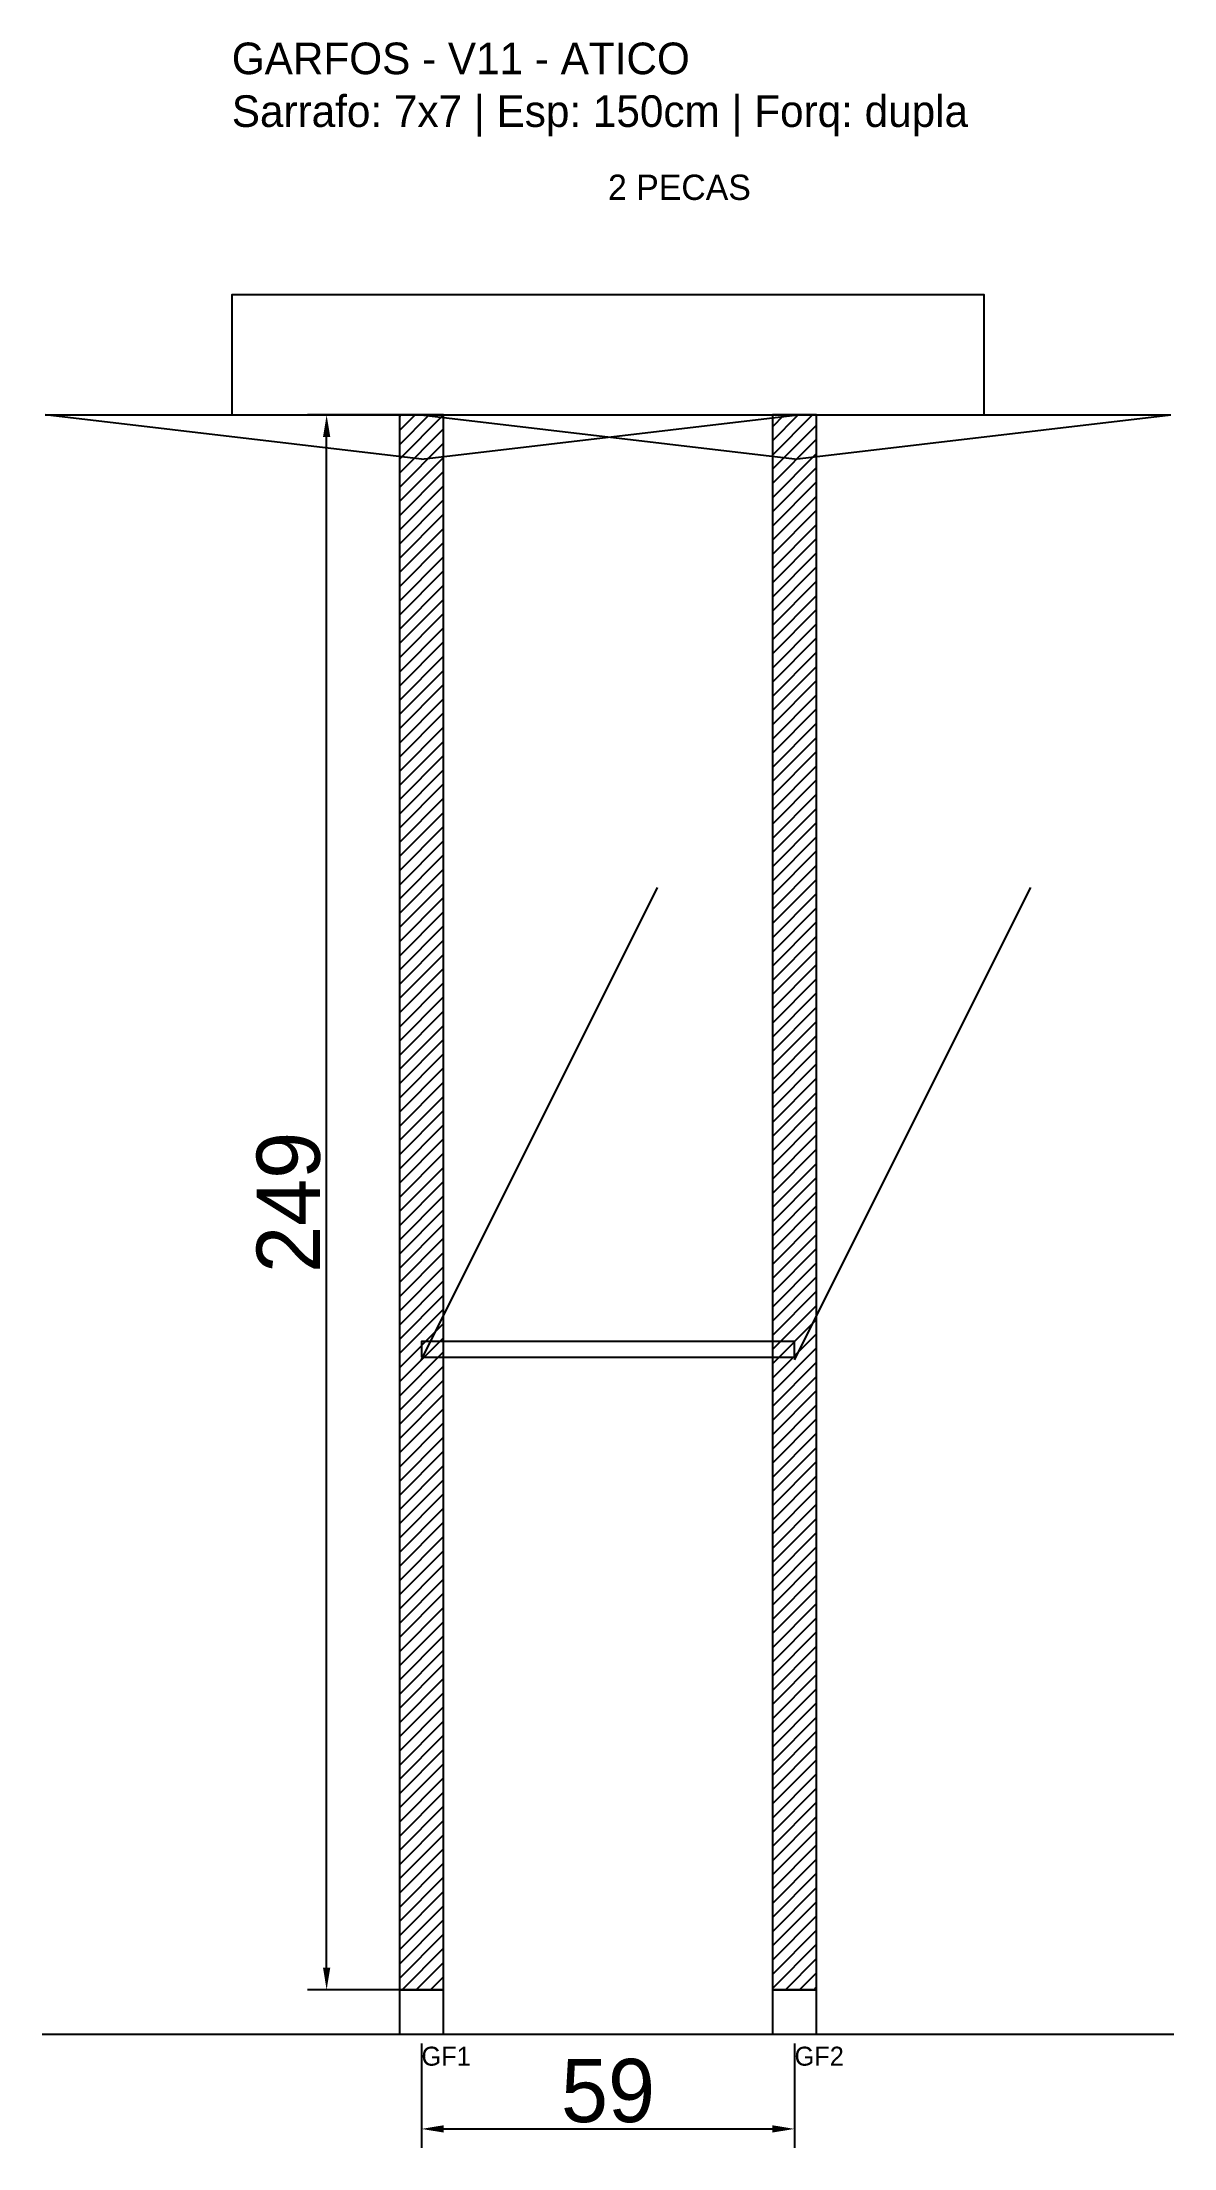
# Model space of a CAD drawing. Header units: metres. Extents: x -30 to 149, y -25 to 308.
import ezdxf

# ---------------------------------------------------------------- set-up
doc = ezdxf.new("R2010")
doc.units = ezdxf.units.M
for name, color, linetype in [('BARRA_ANCORAGEM', 1, 'Continuous'), ('COTA', 241, 'Continuous'), ('GARFOS OK', 3, 'Continuous'), ('NOME DA VIGA', 6, 'Continuous'), ('SARR_7x7', 40, 'Continuous'), ('TIRAS REESCORAMENTO', 252, 'Continuous'), ('VIGAS', 3, 'Continuous')]:
    doc.layers.add(name, color=color, linetype=linetype)
doc.dimstyles.new('EZ DXF', dxfattribs={"dimtxt": 10, "dimasz": 3.5, "dimexe": 3, "dimexo": 1.5, "dimgap": 1, "dimtad": 1, "dimdec": 1, "dimdsep": 46, "dimcen": 2.5, "dimazin": 3, "dimtfac": 1, "dimtmove": 0, "dimatfit": 3})

msp = doc.modelspace()

# ---------------------------------------------------------------- hatches: boundary and pattern name
at = {"layer": 'COTA'}
h = msp.add_hatch(dxfattribs=at)
h.set_pattern_fill('ANSI31', scale=0.5)
h.paths.add_polyline_path([(26.5, 0), (33.5, 0), (33.5, 249), (26.5, 249)])
h = msp.add_hatch(dxfattribs=at)
h.set_pattern_fill('ANSI31', scale=0.5)
h.paths.add_polyline_path([(85.5, 0), (92.5, 0), (92.5, 249), (85.5, 249)])

# ---------------------------------------------------------------- linework, layer by layer
at = {"layer": 'BARRA_ANCORAGEM'}
for p, q in [((30, 99.6), (67.35, 174.3)), ((89, 99.6), (126.35, 174.3))]:
    msp.add_line(p, q, dxfattribs=at)
at = {"layer": 'GARFOS OK'}
for p, q in [((30, 242), (-29.5, 249)), ((-29.5, 249), (89.5, 249)), ((89, 242), (29.5, 249)), ((29.5, 249), (148.5, 249)), ((30, 242), (89.5, 249)), ((89, 242), (148.5, 249))]:
    msp.add_line(p, q, dxfattribs=at)
at = {"layer": 'GARFOS OK', "linetype": 'CONTINUOUS'}
msp.add_line((-30, -7), (149, -7), dxfattribs=at)
at = {"layer": 'GARFOS OK'}
for points in [[(26.5, 0), (33.5, 0), (33.5, 249), (26.5, 249), (26.5, 0)], [(85.5, 0), (92.5, 0), (92.5, 249), (85.5, 249), (85.5, 0)]]:
    msp.add_lwpolyline(points, dxfattribs=at)
at = {"layer": 'SARR_7x7'}
for points in [[(26.5, -7), (33.5, -7), (33.5, 0), (26.5, 0), (26.5, -7)], [(85.5, -7), (92.5, -7), (92.5, 0), (85.5, 0), (85.5, -7)]]:
    msp.add_lwpolyline(points, dxfattribs=at)
at = {"layer": 'TIRAS REESCORAMENTO'}
msp.add_lwpolyline([(30, 100), (89, 100), (89, 102.5), (30, 102.5), (30, 100)], dxfattribs=at)
at = {"layer": 'VIGAS'}
msp.add_lwpolyline([(0, 249), (119, 249), (119, 268), (0, 268), (0, 249)], dxfattribs=at)

# ---------------------------------------------------------------- texts
at = {"layer": 'NOME DA VIGA'}
for s, height, p in [('2 PECAS', 4, (59.5, 283)), ('GF1', 3, (30, -12)), ('GF2', 3, (89, -12))]:
    msp.add_text(s, height=height, dxfattribs=at).set_placement(p)
at = {"layer": 'NOME DA VIGA', "insert": (0, 293), "char_height": 5, "attachment_point": 7}
msp.add_mtext('GARFOS - V11 - ATICO\\PSarrafo: 7x7 | Esp: 150cm | Forq: dupla', dxfattribs=at)

# ---------------------------------------------------------------- dimensions: what is measured, and where the dimension line sits
at = {"layer": 'COTA'}
msp.add_linear_dim(base=(15, 0), p1=(30, 0), p2=(30, 249), angle=90, dimstyle='EZ DXF', dxfattribs=at).render()
msp.add_linear_dim(base=(30, -22), p1=(30, -7), p2=(89, -7), dimstyle='EZ DXF', dxfattribs=at).render()

doc.saveas('drawing.dxf')
